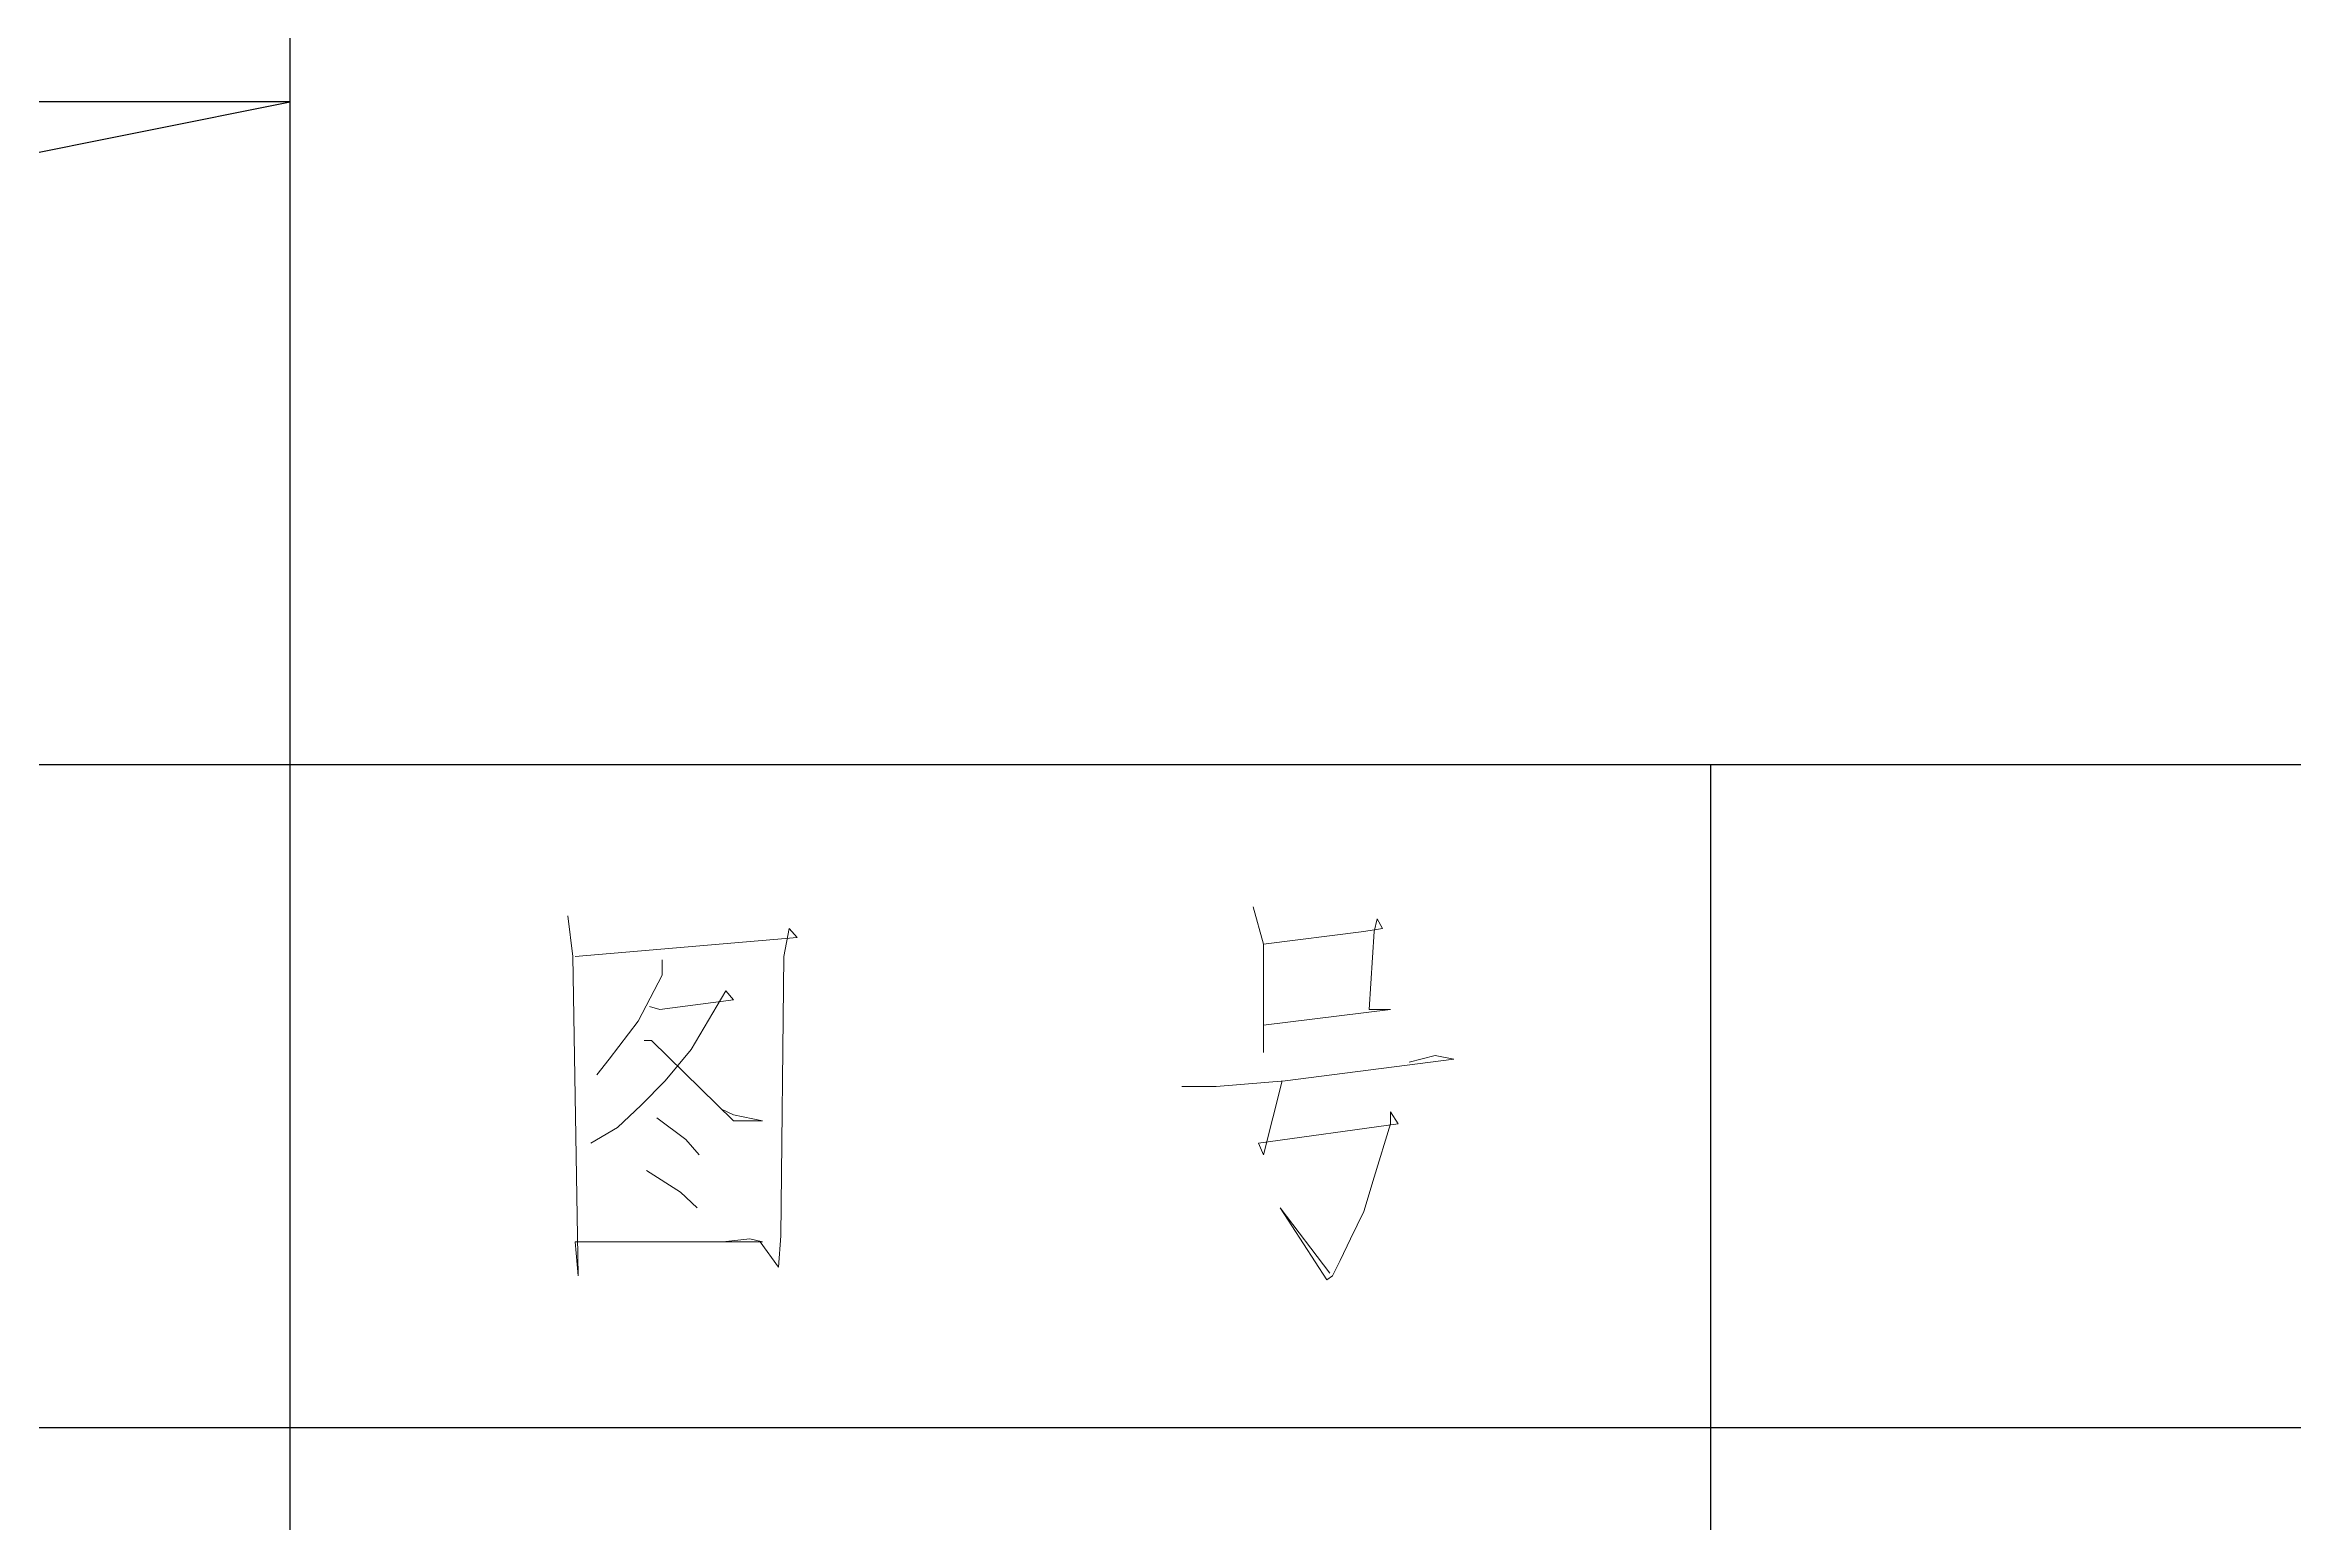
# Model space of a CAD drawing. Extents: x 93518 to 937116, y -359949 to 58022.
# Drawn here: x 758632 to 761008, y -186930 to -185369 of the extents above; entities that cross this region are included whole.
import ezdxf

# ---------------------------------------------------------------- set-up
doc = ezdxf.new("R2010")
doc.units = 0
doc.header["$LTSCALE"] = 1000
doc.header["$MEASUREMENT"] = 0
doc.layers.get('0').update_dxf_attribs({"linetype": 'CONTINUOUS'})
doc.styles.get("Standard").update_dxf_attribs({"font": 'GBENOR', "bigfont": 'GBCBIG'})

# ---------------------------------------------------------------- blocks, each defined once
blk = doc.blocks.new('GEDI_TQ_2012')
at = {"color": 2}
for p, q in [((-90, 0), (-90, 40)), ((-90, 21), (-180, 21)), ((0, 14), (-170, 14)), ((-75, 0), (-75, 14)), ((0, 7), (-180, 7))]:
    blk.add_line(p, q, dxfattribs=at)
at = {"color": 7, "lineweight": 0}
for points in [[(-87.07, 12.405), (-87.015, 11.974), (-86.96, 8.602), (-86.991, 8.962), (-85.015, 8.962), (-85.148, 8.994), (-85.431, 8.962)], [(-79.832, 12.499), (-79.722, 12.107), (-79.722, 10.962), (-79.722, 11.252), (-78.381, 11.417), (-78.608, 11.417), (-78.553, 12.24), (-78.522, 12.373), (-78.467, 12.272), (-78.663, 12.24), (-79.722, 12.107)], [(-86.991, 11.974), (-84.647, 12.177), (-84.733, 12.272), (-84.788, 11.974), (-84.819, 9.025), (-84.843, 8.696), (-85.039, 8.962)], [(-86.074, 11.942), (-86.074, 11.778), (-86.325, 11.291), (-86.631, 10.891), (-86.764, 10.727)], [(-86.207, 11.448), (-86.097, 11.417), (-85.321, 11.519), (-85.399, 11.613), (-85.768, 10.993), (-86.042, 10.664), (-86.293, 10.405), (-86.544, 10.17), (-86.827, 10.005)], [(-86.262, 11.087), (-86.184, 11.087), (-85.321, 10.24), (-85.015, 10.24), (-85.321, 10.303), (-85.454, 10.366)], [(-80.584, 10.601), (-80.224, 10.601), (-79.494, 10.664), (-77.714, 10.891), (-77.91, 10.931), (-78.185, 10.86)], [(-79.526, 10.664), (-79.722, 9.88), (-79.777, 10.005), (-78.302, 10.209), (-78.381, 10.335), (-78.381, 10.209), (-78.553, 9.644), (-78.663, 9.284), (-78.804, 8.994), (-78.914, 8.766), (-78.993, 8.602), (-79.055, 8.562), (-79.549, 9.323), (-79.024, 8.633)], [(-86.129, 10.272), (-85.823, 10.044), (-85.682, 9.88)], [(-86.239, 9.715), (-85.878, 9.488), (-85.705, 9.323)]]:
    blk.add_lwpolyline(points, dxfattribs=at)
blk.add_text('556677', height=0.0001).set_placement((-86.966, 8.962))

msp = doc.modelspace()

# ---------------------------------------------------------------- linework, layer by layer
at = {"color": 1}
msp.add_line((755391.4, -186128.9), (758891.4, -185428.9), dxfattribs=at)

# ---------------------------------------------------------------- block references
at = {"xscale": 100, "yscale": 100, "zscale": 100}
msp.add_blockref('GEDI_TQ_2012', (767891.4, -187528.9), dxfattribs=at)

doc.saveas('drawing.dxf')
